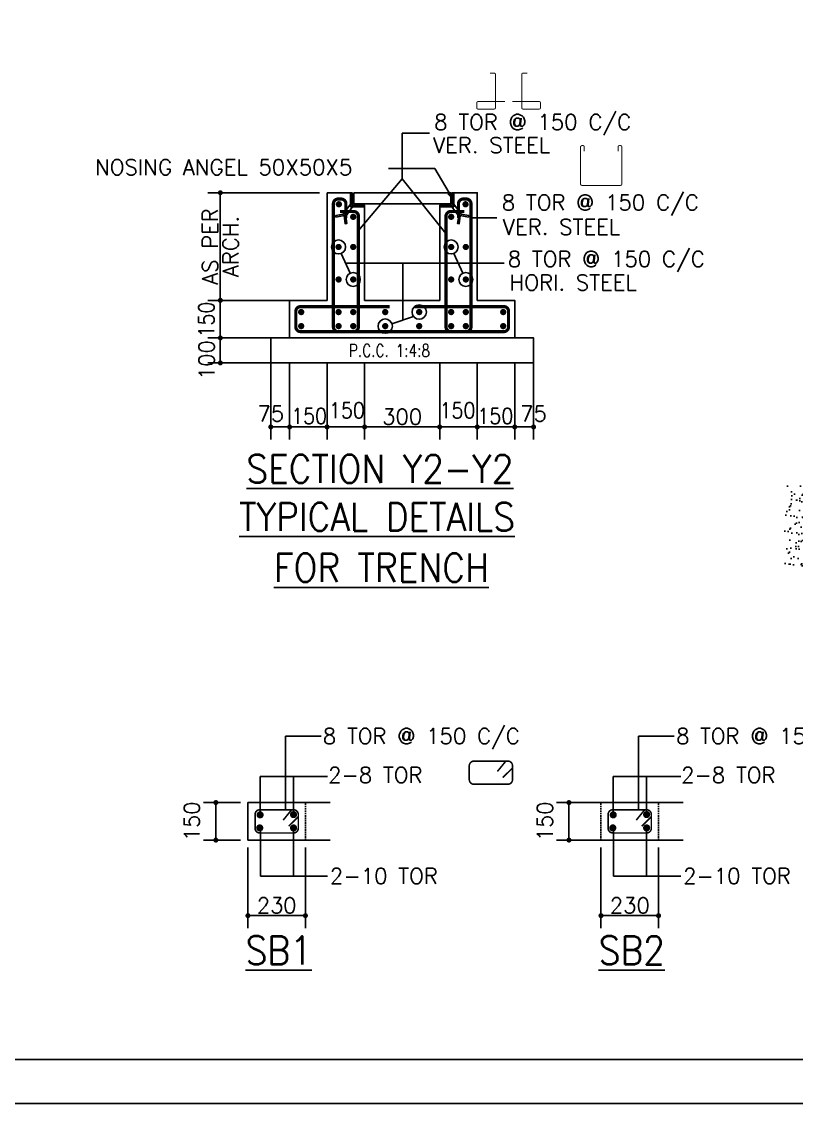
# Model space of a CAD drawing. Extents: x -200722 to 834823, y -494970 to 88783.
# Drawn here: x 295228 to 307613, y -349087 to -331793 of the extents above; entities that cross this region are included whole.
import ezdxf

# ---------------------------------------------------------------- set-up
doc = ezdxf.new("R2010")
doc.units = 0
doc.header["$LTSCALE"] = 100
doc.header["$MEASUREMENT"] = 0
doc.header["$PDMODE"] = 34
doc.linetypes.add('HIDDEN', pattern=[0.375, 0.25, -0.125])
doc.linetypes.add('HIDDEN2', pattern=[0.1875, 0.125, -0.0625])
doc.layers.get('0').update_dxf_attribs({"linetype": 'CONTINUOUS'})
doc.layers.get('DEFPOINTS').update_dxf_attribs({"linetype": 'CONTINUOUS'})
for name, color, linetype in [('5', 4, 'CONTINUOUS'), ('ARO', 7, 'CONTINUOUS'), ('B_NO', 3, 'CONTINUOUS'), ('BEAM', 4, 'CONTINUOUS'), ('BEAMS', 4, 'HIDDEN2'), ('HATCH WALL', 8, 'CONTINUOUS'), ('STEEL', 6, 'CONTINUOUS'), ('TEXT', 2, 'CONTINUOUS')]:
    doc.layers.add(name, color=color, linetype=linetype)
doc.layers.add('9_TITLE TEXT', color=7, linetype='CONTINUOUS', lineweight=20)
doc.styles.add('ROMANS', font='romans.shx')
doc.styles.get("Standard").update_dxf_attribs({"font": 'simplex.shx'})
doc.dimstyles.new('02 sk', dxfattribs={"dimtxt": 200, "dimasz": 100, "dimexe": 100, "dimexo": 50, "dimgap": 50, "dimtad": 1, "dimdec": 0, "dimzin": 0, "dimdsep": 46, "dimtxsty": 'Standard', "dimblk": 'DOT', "dimcen": 0.09, "dimclrt": 3, "dimadec": 0, "dimazin": 0, "dimtfac": 1, "dimtdec": 0, "dimtofl": 0, "dimtmove": 0, "dimatfit": 3, "dimldrblk": 'DOT', "dimfxl": 1, "dimtolj": 1, "dimtzin": 0, "dimarcsym": 1})
doc.dimstyles.new('STANDARD$0', dxfattribs={"dimtxt": 2.5, "dimasz": 2.5, "dimexe": 2, "dimexo": 0.7, "dimgap": 0.9, "dimtad": 1, "dimdec": 0, "dimdsep": 46, "dimtxsty": 'ROMANS', "dimcen": 0.09, "dimclrd": 4, "dimclre": 4, "dimclrt": 3, "dimadec": 0, "dimazin": 0, "dimtfac": 1, "dimtdec": 0, "dimtmove": 0, "dimatfit": 3, "dimfxl": 1, "dimtolj": 1, "dimtzin": 0, "dimarcsym": 0})

# ---------------------------------------------------------------- blocks, each defined once
blk = doc.blocks.new('DOT')
at = {"color": 0, "linetype": 'ByBlock'}
blk.add_line((-0.5, 0), (-1, 0), dxfattribs=at)
at = {"color": 0, "linetype": 'ByBlock', "const_width": 0.5}
blk.add_lwpolyline([(-0.25, 0, 1), (0.25, 0, 1)], format="xyb", close=True, dxfattribs=at)
blk = doc.blocks.new('*D1417')
at = {"layer": 'BEAM', "color": 0, "lineweight": -2, "transparency": 16777216}
for p, q in [((304369, -344278), (303777, -344278)), ((303977, -344798), (303977, -344358)), ((304369, -344878), (303777, -344878))]:
    blk.add_line(p, q, dxfattribs=at)
at = {"layer": 'DEFPOINTS', "color": 0, "lineweight": -3, "transparency": 16777216}
for p in [(303977, -344278), (304489, -344278), (304489, -344878)]:
    blk.add_point(p, dxfattribs=at)
at = {"layer": 'BEAM', "color": 0, "lineweight": -2, "transparency": 16777216, "xscale": 80, "yscale": 80, "zscale": 80}
for p, rotation in [((303977, -344278), 90), ((303977, -344878), 270)]:
    blk.add_blockref('DOT', p, dxfattribs=dict(at, rotation=rotation))
at = {"layer": 'BEAM', "color": 0, "transparency": 16777216, "insert": (303593, -344578), "char_height": 248, "attachment_point": 5, "rotation": 90}
blk.add_mtext('\\A1;150', dxfattribs=at)
blk = doc.blocks.new('_DOT')
at = {"color": 0, "linetype": 'ByBlock'}
blk.add_line((-0.5, 0), (-1, 0), dxfattribs=at)
at = {"color": 0, "linetype": 'ByBlock', "const_width": 0.5}
blk.add_lwpolyline([(-0.25, 0, 1), (0.25, 0, 1)], format="xyb", close=True, dxfattribs=at)
blk = doc.blocks.new('*D1418')
at = {"layer": 'BEAM', "color": 0, "lineweight": -2, "transparency": 16777216}
for p, q in [((304489, -344998), (304489, -346286)), ((305409, -344998), (305409, -346286)), ((304569, -346086), (305329, -346086))]:
    blk.add_line(p, q, dxfattribs=at)
at = {"layer": 'DEFPOINTS', "color": 0, "lineweight": -3, "transparency": 16777216}
for p in [(304489, -344878), (305409, -344878), (305409, -346086)]:
    blk.add_point(p, dxfattribs=at)
at = {"layer": 'BEAM', "color": 0, "lineweight": -2, "transparency": 16777216, "xscale": 80, "yscale": 80, "zscale": 80, "rotation": 180}
blk.add_blockref('DOT', (304489, -346086), dxfattribs=at)
at = {"layer": 'BEAM', "color": 0, "lineweight": -2, "transparency": 16777216, "xscale": 80, "yscale": 80, "zscale": 80}
blk.add_blockref('DOT', (305409, -346086), dxfattribs=at)
at = {"layer": 'BEAM', "color": 0, "transparency": 16777216, "insert": (304949, -345922), "char_height": 248, "attachment_point": 5}
blk.add_mtext('\\A1;230', dxfattribs=at)
blk = doc.blocks.new('*D1691')
at = {"layer": 'BEAM', "color": 0, "lineweight": -2, "transparency": 16777216}
for p, q in [((303111, -337369), (303111, -338473)), ((303411, -337369), (303411, -338473)), ((303331, -338273), (303191, -338273))]:
    blk.add_line(p, q, dxfattribs=at)
at = {"layer": 'DEFPOINTS', "color": 0, "lineweight": -3, "transparency": 16777216}
for p in [(303111, -337249), (303411, -337249), (303111, -338273)]:
    blk.add_point(p, dxfattribs=at)
at = {"layer": 'BEAM', "color": 0, "lineweight": -2, "transparency": 16777216, "xscale": 80, "yscale": 80, "zscale": 80, "rotation": 180}
blk.add_blockref('DOT', (303111, -338273), dxfattribs=at)
at = {"layer": 'BEAM', "color": 0, "lineweight": -2, "transparency": 16777216, "xscale": 80, "yscale": 80, "zscale": 80}
blk.add_blockref('DOT', (303411, -338273), dxfattribs=at)
at = {"layer": 'BEAM', "color": 0, "transparency": 16777216, "insert": (303411, -338060), "char_height": 248, "attachment_point": 5}
blk.add_mtext('\\A1;75', dxfattribs=at)
blk = doc.blocks.new('*D1692')
at = {"layer": 'BEAM', "color": 0, "lineweight": -2, "transparency": 16777216}
for p, q in [((302511, -337369), (302511, -338473)), ((303111, -337369), (303111, -338473)), ((302591, -338273), (303031, -338273))]:
    blk.add_line(p, q, dxfattribs=at)
at = {"layer": 'DEFPOINTS', "color": 0, "lineweight": -3, "transparency": 16777216}
for p in [(302511, -337249), (303111, -337249), (303111, -338273)]:
    blk.add_point(p, dxfattribs=at)
at = {"layer": 'BEAM', "color": 0, "lineweight": -2, "transparency": 16777216, "xscale": 80, "yscale": 80, "zscale": 80, "rotation": 180}
blk.add_blockref('DOT', (302511, -338273), dxfattribs=at)
at = {"layer": 'BEAM', "color": 0, "lineweight": -2, "transparency": 16777216, "xscale": 80, "yscale": 80, "zscale": 80}
blk.add_blockref('DOT', (303111, -338273), dxfattribs=at)
at = {"layer": 'BEAM', "color": 0, "transparency": 16777216, "insert": (302800, -338098), "char_height": 248, "attachment_point": 5}
blk.add_mtext('\\A1;{\\W0.9;150}', dxfattribs=at)
blk = doc.blocks.new('*D1693')
at = {"layer": 'BEAM', "color": 0, "lineweight": -2, "transparency": 16777216}
for p, q in [((301911, -337369), (301911, -338473)), ((302511, -337369), (302511, -338473)), ((301991, -338273), (302431, -338273))]:
    blk.add_line(p, q, dxfattribs=at)
at = {"layer": 'DEFPOINTS', "color": 0, "lineweight": -3, "transparency": 16777216}
for p in [(301911, -337249), (302511, -337249), (302511, -338273)]:
    blk.add_point(p, dxfattribs=at)
at = {"layer": 'BEAM', "color": 0, "lineweight": -2, "transparency": 16777216, "xscale": 80, "yscale": 80, "zscale": 80, "rotation": 180}
blk.add_blockref('DOT', (301911, -338273), dxfattribs=at)
at = {"layer": 'BEAM', "color": 0, "lineweight": -2, "transparency": 16777216, "xscale": 80, "yscale": 80, "zscale": 80}
blk.add_blockref('DOT', (302511, -338273), dxfattribs=at)
at = {"layer": 'BEAM', "color": 0, "transparency": 16777216, "insert": (302195, -338007), "char_height": 248, "attachment_point": 5}
blk.add_mtext('\\A1;{\\W0.9;150}', dxfattribs=at)
blk = doc.blocks.new('*D1694')
at = {"layer": 'BEAM', "color": 0, "lineweight": -2, "transparency": 16777216}
for p, q in [((300711, -337369), (300711, -338473)), ((301911, -337369), (301911, -338473)), ((300791, -338273), (301831, -338273))]:
    blk.add_line(p, q, dxfattribs=at)
at = {"layer": 'DEFPOINTS', "color": 0, "lineweight": -3, "transparency": 16777216}
for p in [(300711, -337249), (301911, -337249), (301911, -338273)]:
    blk.add_point(p, dxfattribs=at)
at = {"layer": 'BEAM', "color": 0, "lineweight": -2, "transparency": 16777216, "xscale": 80, "yscale": 80, "zscale": 80, "rotation": 180}
blk.add_blockref('DOT', (300711, -338273), dxfattribs=at)
at = {"layer": 'BEAM', "color": 0, "lineweight": -2, "transparency": 16777216, "xscale": 80, "yscale": 80, "zscale": 80}
blk.add_blockref('DOT', (301911, -338273), dxfattribs=at)
at = {"layer": 'BEAM', "color": 0, "transparency": 16777216, "insert": (301311, -338109), "char_height": 248, "attachment_point": 5}
blk.add_mtext('\\A1;300', dxfattribs=at)
blk = doc.blocks.new('*D1695')
at = {"layer": 'BEAM', "color": 0, "lineweight": -2, "transparency": 16777216}
for p, q in [((299211, -337369), (299211, -338473)), ((299511, -337369), (299511, -338473)), ((299291, -338273), (299431, -338273))]:
    blk.add_line(p, q, dxfattribs=at)
at = {"layer": 'DEFPOINTS', "color": 0, "lineweight": -3, "transparency": 16777216}
for p in [(299211, -337249), (299511, -337249), (299511, -338273)]:
    blk.add_point(p, dxfattribs=at)
at = {"layer": 'BEAM', "color": 0, "lineweight": -2, "transparency": 16777216, "xscale": 80, "yscale": 80, "zscale": 80, "rotation": 180}
blk.add_blockref('DOT', (299211, -338273), dxfattribs=at)
at = {"layer": 'BEAM', "color": 0, "lineweight": -2, "transparency": 16777216, "xscale": 80, "yscale": 80, "zscale": 80}
blk.add_blockref('DOT', (299511, -338273), dxfattribs=at)
at = {"layer": 'BEAM', "color": 0, "transparency": 16777216, "insert": (299211, -338060), "char_height": 248, "attachment_point": 5}
blk.add_mtext('\\A1;75', dxfattribs=at)
blk = doc.blocks.new('*D1696')
at = {"layer": 'BEAM', "color": 0, "lineweight": -2, "transparency": 16777216}
for p, q in [((299091, -336849), (298204, -336849)), ((298404, -337169), (298404, -336929)), ((299091, -337249), (298204, -337249))]:
    blk.add_line(p, q, dxfattribs=at)
at = {"layer": 'DEFPOINTS', "color": 0, "lineweight": -3, "transparency": 16777216}
for p in [(298404, -336849), (299211, -336849), (299211, -337249)]:
    blk.add_point(p, dxfattribs=at)
at = {"layer": 'BEAM', "color": 0, "lineweight": -2, "transparency": 16777216, "xscale": 80, "yscale": 80, "zscale": 80}
for p, rotation in [((298404, -336849), 90), ((298404, -337249), 270)]:
    blk.add_blockref('DOT', p, dxfattribs=dict(at, rotation=rotation))
at = {"layer": 'BEAM', "color": 0, "transparency": 16777216, "insert": (298185, -337203), "char_height": 248, "attachment_point": 5, "rotation": 90}
blk.add_mtext('\\A1;100', dxfattribs=at)
blk = doc.blocks.new('*D1697')
at = {"layer": 'BEAM', "color": 0, "lineweight": -2, "transparency": 16777216}
for p, q in [((299391, -336249), (298204, -336249)), ((298404, -336769), (298404, -336329)), ((299391, -336849), (298204, -336849))]:
    blk.add_line(p, q, dxfattribs=at)
at = {"layer": 'DEFPOINTS', "color": 0, "lineweight": -3, "transparency": 16777216}
for p in [(298404, -336249), (299511, -336249), (299511, -336849)]:
    blk.add_point(p, dxfattribs=at)
at = {"layer": 'BEAM', "color": 0, "lineweight": -2, "transparency": 16777216, "xscale": 80, "yscale": 80, "zscale": 80}
for p, rotation in [((298404, -336249), 90), ((298404, -336849), 270)]:
    blk.add_blockref('DOT', p, dxfattribs=dict(at, rotation=rotation))
at = {"layer": 'BEAM', "color": 0, "transparency": 16777216, "insert": (298181, -336556), "char_height": 248, "attachment_point": 5, "rotation": 90}
blk.add_mtext('\\A1;{\\W0.9;150}', dxfattribs=at)
blk = doc.blocks.new('*D1698')
at = {"layer": 'BEAM', "color": 0, "lineweight": -2, "transparency": 16777216}
for p, q in [((299391, -334529), (298204, -334529)), ((298404, -336169), (298404, -334609)), ((299391, -336249), (298204, -336249))]:
    blk.add_line(p, q, dxfattribs=at)
at = {"layer": 'DEFPOINTS', "color": 0, "lineweight": -3, "transparency": 16777216}
for p in [(298404, -334529), (299511, -334529), (299511, -336249)]:
    blk.add_point(p, dxfattribs=at)
at = {"layer": 'BEAM', "color": 0, "lineweight": -2, "transparency": 16777216, "xscale": 80, "yscale": 80, "zscale": 80}
for p, rotation in [((298404, -334529), 90), ((298404, -336249), 270)]:
    blk.add_blockref('DOT', p, dxfattribs=dict(at, rotation=rotation))
at = {"layer": 'BEAM', "color": 0, "transparency": 16777216, "char_height": 248, "attachment_point": 5, "rotation": 90}
for s, insert in [('\\A1;AS PER ', (298240, -335389)), ('\\A1;ARCH.', (298568, -335389))]:
    blk.add_mtext(s, dxfattribs=dict(at, insert=insert))
blk = doc.blocks.new('*D1699')
at = {"layer": 'BEAM', "color": 0, "lineweight": -2, "transparency": 16777216}
for p, q in [((299511, -337369), (299511, -338473)), ((300111, -337369), (300111, -338473)), ((300031, -338273), (299591, -338273))]:
    blk.add_line(p, q, dxfattribs=at)
at = {"layer": 'DEFPOINTS', "color": 0, "lineweight": -3, "transparency": 16777216}
for p in [(299511, -337249), (300111, -337249), (299511, -338273)]:
    blk.add_point(p, dxfattribs=at)
at = {"layer": 'BEAM', "color": 0, "lineweight": -2, "transparency": 16777216, "xscale": 80, "yscale": 80, "zscale": 80, "rotation": 180}
blk.add_blockref('DOT', (299511, -338273), dxfattribs=at)
at = {"layer": 'BEAM', "color": 0, "lineweight": -2, "transparency": 16777216, "xscale": 80, "yscale": 80, "zscale": 80}
blk.add_blockref('DOT', (300111, -338273), dxfattribs=at)
at = {"layer": 'BEAM', "color": 0, "transparency": 16777216, "insert": (299823, -338098), "char_height": 248, "attachment_point": 5}
blk.add_mtext('\\A1;{\\W0.9;150}', dxfattribs=at)
blk = doc.blocks.new('*D1700')
at = {"layer": 'BEAM', "color": 0, "lineweight": -2, "transparency": 16777216}
for p, q in [((300111, -337369), (300111, -338473)), ((300711, -337369), (300711, -338473)), ((300631, -338273), (300191, -338273))]:
    blk.add_line(p, q, dxfattribs=at)
at = {"layer": 'DEFPOINTS', "color": 0, "lineweight": -3, "transparency": 16777216}
for p in [(300111, -337249), (300711, -337249), (300111, -338273)]:
    blk.add_point(p, dxfattribs=at)
at = {"layer": 'BEAM', "color": 0, "lineweight": -2, "transparency": 16777216, "xscale": 80, "yscale": 80, "zscale": 80, "rotation": 180}
blk.add_blockref('DOT', (300111, -338273), dxfattribs=at)
at = {"layer": 'BEAM', "color": 0, "lineweight": -2, "transparency": 16777216, "xscale": 80, "yscale": 80, "zscale": 80}
blk.add_blockref('DOT', (300711, -338273), dxfattribs=at)
at = {"layer": 'BEAM', "color": 0, "transparency": 16777216, "insert": (300428, -338007), "char_height": 248, "attachment_point": 5}
blk.add_mtext('\\A1;{\\W0.9;150}', dxfattribs=at)
blk = doc.blocks.new('*D2095')
at = {"layer": 'BEAM', "color": 0, "lineweight": -2, "transparency": 16777216}
for p, q in [((298725, -344278), (298133, -344278)), ((298333, -344798), (298333, -344358)), ((298725, -344878), (298133, -344878))]:
    blk.add_line(p, q, dxfattribs=at)
at = {"layer": 'DEFPOINTS', "color": 0, "lineweight": -3, "transparency": 16777216}
for p in [(298333, -344278), (298845, -344278), (298845, -344878)]:
    blk.add_point(p, dxfattribs=at)
at = {"layer": 'BEAM', "color": 0, "lineweight": -2, "transparency": 16777216, "xscale": 80, "yscale": 80, "zscale": 80}
for p, rotation in [((298333, -344278), 90), ((298333, -344878), 270)]:
    blk.add_blockref('DOT', p, dxfattribs=dict(at, rotation=rotation))
at = {"layer": 'BEAM', "color": 0, "transparency": 16777216, "insert": (297949, -344578), "char_height": 248, "attachment_point": 5, "rotation": 90}
blk.add_mtext('\\A1;150', dxfattribs=at)
blk = doc.blocks.new('*D2096')
at = {"layer": 'BEAM', "color": 0, "lineweight": -2, "transparency": 16777216}
for p, q in [((298845, -344998), (298845, -346286)), ((299765, -344998), (299765, -346286)), ((298925, -346086), (299685, -346086))]:
    blk.add_line(p, q, dxfattribs=at)
at = {"layer": 'DEFPOINTS', "color": 0, "lineweight": -3, "transparency": 16777216}
for p in [(298845, -344878), (299765, -344878), (299765, -346086)]:
    blk.add_point(p, dxfattribs=at)
at = {"layer": 'BEAM', "color": 0, "lineweight": -2, "transparency": 16777216, "xscale": 80, "yscale": 80, "zscale": 80, "rotation": 180}
blk.add_blockref('DOT', (298845, -346086), dxfattribs=at)
at = {"layer": 'BEAM', "color": 0, "lineweight": -2, "transparency": 16777216, "xscale": 80, "yscale": 80, "zscale": 80}
blk.add_blockref('DOT', (299765, -346086), dxfattribs=at)
at = {"layer": 'BEAM', "color": 0, "transparency": 16777216, "insert": (299305, -345922), "char_height": 248, "attachment_point": 5}
blk.add_mtext('\\A1;230', dxfattribs=at)

msp = doc.modelspace()

# ---------------------------------------------------------------- hatches: boundary and pattern name
at = {"layer": 'HATCH WALL', "lineweight": -3, "true_color": 0x000000}
h = msp.add_hatch(dxfattribs=at)
h.set_pattern_fill('AR-SAND', color=18, scale=100, style=0)
h.set_pattern_definition([(142.5, (658155.86, 72684.1), (6.299336, 192.682377), [0, -152, 0, -170, 0, -162.5]), (172.5, (658155.86, 72684.1), (-176.97767, 282.21461), [0, -82, 0, -137, 0, -52.5]), (212.5, (658278.86, 72684.1), (-311.414186, 0.565905), [0, -50, 0, -180, 0, -235]), (222.5, (658278.86, 72684.1), (-300.61266, 87.76756), [0, -25, 0, -118, 0, -135])])
h.paths.add_polyline_path([(307429.5, -339212.5), (309902.1, -339212.5), (309902.1, -340499.9), (307429.5, -340499.9)])

# ---------------------------------------------------------------- linework, layer by layer
at = {"color": 3, "linetype": 'Continuous'}
msp.add_line((299211.4, -337248.7), (303411.4, -337248.7), dxfattribs=at)
at = {"color": 18, "ltscale": 0.4, "true_color": 0x000000}
msp.add_lwpolyline([(222672.7, -265926.9), (222672.7, -349086.9), (340412.7, -349086.9), (340412.7, -265926.9)], close=True, dxfattribs=at)
at = {"color": 18, "true_color": 0x000000}
msp.add_lwpolyline([(223372.7, -348386.9), (339712.7, -348386.9), (339712.7, -266626.9), (223372.7, -266626.9)], close=True, dxfattribs=at)
at = {"color": 8, "linetype": 'Continuous'}
msp.add_lwpolyline([(300536.4, -334528.7), (302086.4, -334528.7), (302086.4, -334703.7), (300536.4, -334703.7)], close=True, dxfattribs=at)
at = {"color": 3, "linetype": 'Continuous', "const_width": 50}
for points in [[(300323.9, -334712.2, -1), (300273.9, -334712.2, -1)], [(302299, -334712.2, 1), (302349, -334712.2, 1)], [(300553.5, -334913.9, -1), (300503.5, -334913.9, -1)], [(302069.3, -334913.9, 1), (302119.3, -334913.9, 1)], [(300269.3, -335395.3, 1), (300319.3, -335395.3, 1)], [(300553.5, -335395.3, -1), (300503.5, -335395.3, -1)], [(302069.3, -335395.3, 1), (302119.3, -335395.3, 1)], [(302353.5, -335395.3, -1), (302303.5, -335395.3, -1)], [(300269.3, -335915.2, 1), (300319.3, -335915.2, 1)], [(300553.5, -335915.2, -1), (300503.5, -335915.2, -1)], [(302069.3, -335915.2, 1), (302119.3, -335915.2, 1)], [(302353.5, -335915.2, -1), (302303.5, -335915.2, -1)], [(299671.7, -336436.3, 1), (299721.7, -336436.3, 1)], [(300269.3, -336436.3, 1), (300319.3, -336436.3, 1)], [(300553.5, -336436.3, -1), (300503.5, -336436.3, -1)], [(301014.8, -336436.3, 1), (301064.8, -336436.3, 1)], [(301608.1, -336436.3, -1), (301558.1, -336436.3, -1)], [(302069.3, -336436.3, 1), (302119.3, -336436.3, 1)], [(302353.5, -336436.3, -1), (302303.5, -336436.3, -1)], [(302951.1, -336436.3, -1), (302901.1, -336436.3, -1)], [(299671.7, -336661, -1), (299721.7, -336661, -1)], [(300269.3, -336661, -1), (300319.3, -336661, -1)], [(300553.5, -336661, 1), (300503.5, -336661, 1)], [(301014.8, -336661, -1), (301064.8, -336661, -1)], [(301608.1, -336661, 1), (301558.1, -336661, 1)], [(302069.3, -336661, -1), (302119.3, -336661, -1)], [(302353.5, -336661, 1), (302303.5, -336661, 1)], [(302951.1, -336661, 1), (302901.1, -336661, 1)]]:
    msp.add_lwpolyline(points, format="xyb", close=True, dxfattribs=at)
at = {"layer": '5', "color": 18, "linetype": 'Continuous', "true_color": 0x000000}
for p, q in [((300111.4, -336248.7), (300111.4, -334528.7)), ((300711.4, -336248.7), (300711.4, -334728.7)), ((301911.4, -336248.7), (301911.4, -334728.7)), ((299511.4, -336848.7), (299511.4, -336248.7)), ((299511.4, -336248.7), (300111.4, -336248.7)), ((300711.4, -336248.7), (301911.4, -336248.7)), ((299511.4, -336848.7), (303411.4, -336848.7))]:
    msp.add_line(p, q, dxfattribs=at)
for points in [[(300111.4, -334528.7), (300511.4, -334528.7), (300511.4, -334728.7), (300711.4, -334728.7)], [(302511.4, -336248.7), (302511.4, -334528.7), (302111.4, -334528.7), (302111.4, -334728.7), (301911.4, -334728.7)], [(303111.4, -336848.7), (303111.4, -336248.7), (302511.4, -336248.7)]]:
    msp.add_lwpolyline(points, dxfattribs=at)
msp.add_lwpolyline([(299211.4, -336848.7), (303411.4, -336848.7), (303411.4, -337248.7), (299211.4, -337248.7)], close=True, dxfattribs=at)
at = {"layer": '9_TITLE TEXT', "color": 18, "true_color": 0x000000}
msp.add_lwpolyline([(339712.7, -266626.9), (223372.7, -266626.9), (223372.7, -348386.9), (339712.7, -348386.9)], dxfattribs=at)
at = {"layer": 'BEAM', "color": 18, "true_color": 0x000000}
for p, q in [((299988.3, -334528.7), (298604, -334528.7)), ((299511.4, -336248.7), (298604, -336248.7)), ((299211.4, -336848.7), (298604, -336848.7)), ((298604, -337248.7), (299211.4, -337248.7)), ((299211.4, -338072.8), (299211.4, -337248.7)), ((299511.4, -338072.8), (299511.4, -337248.7)), ((300111.4, -338072.8), (300111.4, -337248.7)), ((300711.4, -338072.8), (300711.4, -337248.7)), ((301911.4, -338072.8), (301911.4, -337248.7)), ((302511.4, -338072.8), (302511.4, -337248.7)), ((303111.4, -338072.8), (303111.4, -337248.7)), ((303411.4, -338072.8), (303411.4, -337248.7)), ((298844.7, -344278.4), (299764.7, -344278.4)), ((298844.7, -344878.4), (298844.7, -344278.4)), ((299764.7, -344278.4), (300159.7, -344278.4)), ((304094, -344278.4), (304489, -344278.4)), ((304489, -344278.4), (305409, -344278.4)), ((305409, -344278.4), (305804, -344278.4)), ((298844.7, -344878.4), (299764.7, -344878.4)), ((299764.7, -344878.4), (300159.7, -344878.4)), ((304094, -344878.4), (304489, -344878.4)), ((304489, -344878.4), (305409, -344878.4)), ((305409, -344878.4), (305804, -344878.4))]:
    msp.add_line(p, q, dxfattribs=at)
at = {"layer": 'BEAM', "color": 8, "linetype": 'HIDDEN'}
for p, q in [((299764.7, -344878.4), (299764.7, -344278.4)), ((304489, -344878.4), (304489, -344278.4)), ((305409, -344878.4), (305409, -344278.4))]:
    msp.add_line(p, q, dxfattribs=at)
at = {"layer": 'BEAMS', "color": 1, "linetype": 'ByBlock'}
for points in [[(300487.4, -334528.7), (300511.4, -334528.7), (300511.4, -334728.7), (300711.4, -334728.7), (300711.4, -334752.7), (300487.4, -334752.7), (300487.4, -334528.7)], [(302135.4, -334528.7), (302111.4, -334528.7), (302111.4, -334728.7), (301911.4, -334728.7), (301911.4, -334752.7), (302135.4, -334752.7), (302135.4, -334528.7)]]:
    msp.add_lwpolyline(points, dxfattribs=at)
at = {"layer": 'BEAMS', "color": 18, "linetype": 'ByBlock', "true_color": 0x000000}
for points in [[(300487.4, -334711), (300369.4, -334873), (300248.7, -334893.9), (300252.8, -334917.5), (300383.1, -334894.9), (300401.5, -335025.8), (300425.3, -335022.5), (300408.2, -334901.2), (300516.4, -334752.7)], [(302135.4, -334711), (302253.5, -334873), (302374.1, -334893.9), (302370, -334917.5), (302239.8, -334894.9), (302221.3, -335025.8), (302197.6, -335022.5), (302214.7, -334901.2), (302106.4, -334752.7)]]:
    msp.add_lwpolyline(points, dxfattribs=at)
at = {"layer": 'STEEL', "color": 18, "true_color": 0x000000}
for points, const_width in [([(302714.8, -332614.6), (302780.3, -332614.6, -0.4142136), (302802.8, -332637.1), (302802.8, -333168.1, -0.4142136), (302780.3, -333190.6), (302525.3, -333190.6, -0.4142136), (302502.8, -333168.1), (302502.8, -333093.1, -0.4142136), (302525.3, -333070.6), (302952.8, -333070.6)], 15.2), ([(303310.7, -332614.6), (303245.3, -332614.6, 0.4142136), (303222.8, -332637.1), (303222.8, -333168.1, 0.4142136), (303245.3, -333190.6), (303500.3, -333190.6, 0.4142136), (303522.8, -333168.1), (303522.8, -333093.1, 0.4142136), (303500.3, -333070.6), (303072.8, -333070.6)], 15.2), ([(304222.7, -333865.4), (304222.7, -333797.5, 0.4142136), (304200.2, -333775), (304185.2, -333775, 0.4142136), (304162.7, -333797.5), (304162.7, -334388.5, 0.4142136), (304185.2, -334411), (304800.2, -334411, 0.4142136), (304822.7, -334388.5), (304822.7, -333797.5, 0.4142136), (304800.2, -333775), (304785.2, -333775, 0.4142136), (304762.7, -333797.5), (304762.7, -333865.4)], 15.2), ([(300411.4, -334930), (300411.4, -334703.7, 0.4142136), (300336.4, -334628.7), (300286.4, -334628.7, 0.4142136), (300211.4, -334703.7), (300211.4, -336673.7, 0.4142136), (300286.4, -336748.7), (302336.4, -336748.7, 0.4142136), (302411.4, -336673.7), (302411.4, -334703.7, 0.4142136), (302336.4, -334628.7), (302286.4, -334628.7, 0.4142136), (302211.4, -334703.7), (302211.4, -334930)], 50.8), ([(300318.3, -334828.7), (300536.4, -334828.7, -0.4142136), (300611.4, -334903.7), (300611.4, -336673.7, -0.4142136), (300536.4, -336748.7), (299686.4, -336748.7, -0.4142136), (299611.4, -336673.7), (299611.4, -336423.7, -0.4142136), (299686.4, -336348.7), (301111.4, -336348.7)], 50.8), ([(302304.6, -334828.7), (302086.4, -334828.7, 0.4142136), (302011.4, -334903.7), (302011.4, -336673.7, 0.4142136), (302086.4, -336748.7), (302936.4, -336748.7, 0.4142136), (303011.4, -336673.7), (303011.4, -336423.7, 0.4142136), (302936.4, -336348.7), (301511.4, -336348.7)], 50.8)]:
    msp.add_lwpolyline(points, format="xyb", dxfattribs=dict(at, const_width=const_width))
for points, const_width in [([(302383.8, -343909.6), (302383.8, -343690.6, -0.4142136), (302460, -343614.4), (302999, -343614.4, -0.4142136), (303075.2, -343690.6), (303075.2, -343909.6, -0.4142136), (302999, -343985.8), (302460, -343985.8, -0.4142136)], 25.4), ([(298959, -344687.9), (298959, -344468.9, -0.4142136), (299035.2, -344392.7), (299574.2, -344392.7, -0.4142136), (299650.4, -344468.9), (299650.4, -344687.9, -0.4142136), (299574.2, -344764.1), (299035.2, -344764.1, -0.4142136)], 25.4), ([(299011.8, -344474.3, 1), (299068.9, -344474.3, 1)], 57.1), ([(299546.1, -344470.2, 1), (299603.2, -344470.2, 1)], 57.1), ([(304603.3, -344687.9), (304603.3, -344468.9, -0.4142136), (304679.5, -344392.7), (305218.5, -344392.7, -0.4142136), (305294.7, -344468.9), (305294.7, -344687.9, -0.4142136), (305218.5, -344764.1), (304679.5, -344764.1, -0.4142136)], 25.4), ([(304656.1, -344474.3, 1), (304713.2, -344474.3, 1)], 57.1), ([(305190.4, -344470.2, 1), (305247.5, -344470.2, 1)], 57.1), ([(299005.3, -344683.3, 1), (299062.5, -344683.3, 1)], 57.1), ([(299546.1, -344683.3, 1), (299603.2, -344683.3, 1)], 57.1), ([(304649.6, -344683.3, 1), (304706.8, -344683.3, 1)], 57.1), ([(305190.4, -344683.3, 1), (305247.5, -344683.3, 1)], 57.1)]:
    msp.add_lwpolyline(points, format="xyb", close=True, dxfattribs=dict(at, const_width=const_width))
at = {"layer": 'STEEL', "color": 18, "true_color": 0x000000, "const_width": 25.4}
for points in [[(302971.7, -343610.9), (302833.5, -343780.6)], [(303075.2, -343725.7), (302920.3, -343877.6)], [(299546.9, -344389.2), (299408.7, -344558.9)], [(299650.4, -344504), (299495.5, -344655.9)], [(305191.2, -344389.2), (305053, -344558.9)], [(305294.7, -344504), (305139.8, -344655.9)]]:
    msp.add_lwpolyline(points, dxfattribs=at)
at = {"layer": 'TEXT', "color": 18, "true_color": 0x000000}
for p, q in [((301311.4, -334305.9), (301311.4, -333573.6)), ((301311.4, -333573.6), (301749.3, -333573.6)), ((301311.4, -334305.9), (300611.4, -335133.9)), ((302011.4, -335182.6), (301311.4, -334305.9)), ((302411.4, -334929.5), (302822.6, -334929.5)), ((300338.1, -335498.6), (300481.9, -335813.2)), ((302138.1, -335498.6), (302281.9, -335813.2)), ((300410, -335655.9), (302939.3, -335655.9)), ((301320.1, -336564.9), (301320.1, -335655.9)), ((301492.2, -336505.9), (301148.1, -336623.9)), ((299444.7, -344392.7), (299444.7, -343214.3)), ((299444.7, -343214.3), (300016, -343214.3)), ((305089, -344392.7), (305089, -343214.3)), ((305089, -343214.3), (305660.3, -343214.3)), ((299040.3, -343862.6), (300119.5, -343862.6)), ((299040.3, -344474.3), (299040.3, -343862.6)), ((299574.6, -344470.2), (299574.6, -343862.6)), ((304684.7, -343862.6), (305763.8, -343862.6)), ((304684.7, -344474.3), (304684.7, -343862.6)), ((305218.9, -344470.2), (305218.9, -343862.6)), ((299044.2, -344674.4), (299044.2, -345456.1)), ((299574.6, -344674.4), (299574.6, -345456.1)), ((304688.5, -344674.4), (304688.5, -345456.1)), ((305218.9, -344674.4), (305218.9, -345456.1)), ((299044.2, -345456.1), (300119.5, -345456.1)), ((304688.5, -345456.1), (305763.8, -345456.1))]:
    msp.add_line(p, q, dxfattribs=at)
for centre, radius in [((300294.3, -335395.3), 112.2), ((302094.3, -335395.3), 112.2), ((300528.5, -335915.2), 112.2), ((302328.5, -335915.2), 112.2), ((301583.1, -336436.3), 114.5), ((301039.8, -336661), 114.5)]:
    msp.add_circle(centre, radius, dxfattribs=at)

# ---------------------------------------------------------------- texts
at = {"layer": 'B_NO', "color": 18, "true_color": 0x000000, "width": 0.9}
for s, p in [('%%USECTION Y2-Y2', (298820.1, -339167.8)), ('%%UTYPICAL DETAILS', (298705.3, -339934.5)), ('%%UFOR TRENCH', (299261.6, -340748.1)), ('%%USB1', (298807.4, -346865.5)), ('%%USB2', (304451.7, -346865.5))]:
    msp.add_text(s, height=450, dxfattribs=at).set_placement(p)
at = {"layer": 'TEXT', "color": 18, "true_color": 0x000000}
for s, p in [('8 TOR @ 150 C/C', (301823.1, -333524.2)), ('VER. STEEL', (301803.8, -333893)), ('NOSING ANGEL 50X50X5 ', (296400.4, -334244.9, 0)), ('8 TOR @ 150 C/C', (302904.4, -334809.6)), ('VER. STEEL', (302921.9, -335200.7)), ('8 TOR @ 150 C/C', (303000.2, -335712.2)), ('HORI. STEEL', (303027.6, -336089.3)), ('8 TOR @ 150 C/C', (300044.2, -343340.1)), ('8 TOR @ 150 C/C', (305688.5, -343340.1)), ('2-8 TOR', (300125.7, -343963.2)), ('2-8 TOR', (305770, -343963.2)), ('2-10 TOR', (300156, -345577.1)), ('2-10 TOR', (305800.3, -345577.1))]:
    msp.add_text(s, height=250, dxfattribs=at).set_placement(p)
at = {"layer": 'TEXT', "color": 18, "true_color": 0x000000, "width": 0.8}
msp.add_text('P.C.C. 1:4:8', height=200, dxfattribs=at).set_placement((300460, -337151.7))

# ---------------------------------------------------------------- dimensions: what is measured, and where the dimension line sits
at = {"layer": 'BEAM', "color": 18, "true_color": 0x000000}
dim = msp.add_linear_dim(base=(298404, -334528.7), p1=(299511.4, -336248.7), p2=(299511.4, -334528.7), angle=90, text='AS PER \\XARCH.', dimstyle='STANDARD$0', override={"dimscale": 8, "dimtxt": 31, "dimasz": 10, "dimexe": 25, "dimexo": 15, "dimgap": 5, "dimlfac": 0.25, "dimzin": 3, "dimtxsty": 'Standard', "dimblk": 'DOT', "dimcen": 3, "dimdle": 1, "dimclrd": 0, "dimclre": 0, "dimclrt": 0, "dimtmove": 2, "dimldrblk": 'DOT', "dimtzin": 3}, dxfattribs=at)
dim.commit()
dim.dimension.update_dxf_attribs({"geometry": '*D1698', "text_midpoint": (298404, -335388.7)})
for base, p1, p2, angle, picture, middle in [((298404, -336248.7), (299511.4, -336848.7), (299511.4, -336248.7), 90, '*D1697', (298180.5, -336555.7)), ((299511.4, -338272.8), (300111.4, -337248.7), (299511.4, -337248.7), 180, '*D1699', (299822.9, -338097.9)), ((300111.4, -338272.8), (300711.4, -337248.7), (300111.4, -337248.7), 180, '*D1700', (300427.6, -338007))]:
    dim = msp.add_linear_dim(base=base, p1=p1, p2=p2, angle=angle, text='{\\W0.9;<>}', dimstyle='STANDARD$0', override={"dimscale": 8, "dimtxt": 31, "dimasz": 10, "dimexe": 25, "dimexo": 15, "dimgap": 5, "dimlfac": 0.25, "dimzin": 3, "dimtxsty": 'Standard', "dimblk": 'DOT', "dimcen": 3, "dimdle": 1, "dimclrd": 0, "dimclre": 0, "dimclrt": 0, "dimtmove": 2, "dimldrblk": 'DOT', "dimtzin": 3}, dxfattribs=at)
    dim.commit()
    dim.dimension.update_dxf_attribs({"geometry": picture, "text_midpoint": middle, "dimtype": 160})
for base, p1, p2, angle, picture, middle in [((298404, -336848.7), (299211.4, -337248.7), (299211.4, -336848.7), 90, '*D1696', (298185.3, -337202.9)), ((303111.4, -338272.8), (303411.4, -337248.7), (303111.4, -337248.7), 180, '*D1691', (303411.4, -338059.8))]:
    dim = msp.add_linear_dim(base=base, p1=p1, p2=p2, angle=angle, dimstyle='STANDARD$0', override={"dimscale": 8, "dimtxt": 31, "dimasz": 10, "dimexe": 25, "dimexo": 15, "dimgap": 5, "dimlfac": 0.25, "dimzin": 3, "dimtxsty": 'Standard', "dimblk": 'DOT', "dimcen": 3, "dimdle": 1, "dimclrd": 0, "dimclre": 0, "dimclrt": 0, "dimtmove": 2, "dimldrblk": 'DOT', "dimtzin": 3}, dxfattribs=at)
    dim.commit()
    dim.dimension.update_dxf_attribs({"geometry": picture, "text_midpoint": middle, "dimtype": 160})
dim = msp.add_linear_dim(base=(299511.4, -338272.8), p1=(299211.4, -337248.7), p2=(299511.4, -337248.7), dimstyle='STANDARD$0', override={"dimscale": 8, "dimtxt": 31, "dimasz": 10, "dimexe": 25, "dimexo": 15, "dimgap": 5, "dimlfac": 0.25, "dimzin": 3, "dimtxsty": 'Standard', "dimblk": 'DOT', "dimcen": 3, "dimdle": 1, "dimclrd": 0, "dimclre": 0, "dimclrt": 0, "dimtmove": 2, "dimldrblk": 'DOT', "dimtzin": 3}, dxfattribs=at)
dim.commit()
dim.dimension.update_dxf_attribs({"geometry": '*D1695', "text_midpoint": (299211.4, -338059.8), "dimtype": 160})
for base, p1, p2, picture, middle in [((301911.4, -338272.8), (300711.4, -337248.7), (301911.4, -337248.7), '*D1694', (301311.4, -338108.8)), ((299764.7, -346086.4), (298844.7, -344878.4), (299764.7, -344878.4), '*D2096', (299304.7, -345922.4)), ((305409, -346086.4), (304489, -344878.4), (305409, -344878.4), '*D1418', (304949, -345922.4))]:
    dim = msp.add_linear_dim(base=base, p1=p1, p2=p2, dimstyle='STANDARD$0', override={"dimscale": 8, "dimtxt": 31, "dimasz": 10, "dimexe": 25, "dimexo": 15, "dimgap": 5, "dimlfac": 0.25, "dimzin": 3, "dimtxsty": 'Standard', "dimblk": 'DOT', "dimcen": 3, "dimdle": 1, "dimclrd": 0, "dimclre": 0, "dimclrt": 0, "dimtmove": 2, "dimldrblk": 'DOT', "dimtzin": 3}, dxfattribs=at)
    dim.commit()
    dim.dimension.update_dxf_attribs({"geometry": picture, "text_midpoint": middle})
for base, p1, p2, picture, middle in [((302511.4, -338272.8), (301911.4, -337248.7), (302511.4, -337248.7), '*D1693', (302195.3, -338007)), ((303111.4, -338272.8), (302511.4, -337248.7), (303111.4, -337248.7), '*D1692', (302800, -338097.9))]:
    dim = msp.add_linear_dim(base=base, p1=p1, p2=p2, text='{\\W0.9;<>}', dimstyle='STANDARD$0', override={"dimscale": 8, "dimtxt": 31, "dimasz": 10, "dimexe": 25, "dimexo": 15, "dimgap": 5, "dimlfac": 0.25, "dimzin": 3, "dimtxsty": 'Standard', "dimblk": 'DOT', "dimcen": 3, "dimdle": 1, "dimclrd": 0, "dimclre": 0, "dimclrt": 0, "dimtmove": 2, "dimldrblk": 'DOT', "dimtzin": 3}, dxfattribs=at)
    dim.commit()
    dim.dimension.update_dxf_attribs({"geometry": picture, "text_midpoint": middle, "dimtype": 160})
for base, p1, p2, picture, middle in [((298332.6, -344278.4), (298844.7, -344878.4), (298844.7, -344278.4), '*D2095', (297948.6, -344578.4)), ((303976.9, -344278.4), (304489, -344878.4), (304489, -344278.4), '*D1417', (303592.9, -344578.4))]:
    dim = msp.add_linear_dim(base=base, p1=p1, p2=p2, angle=90, dimstyle='STANDARD$0', override={"dimscale": 8, "dimtxt": 31, "dimasz": 10, "dimexe": 25, "dimexo": 15, "dimgap": 5, "dimlfac": 0.25, "dimzin": 3, "dimtxsty": 'Standard', "dimblk": 'DOT', "dimcen": 3, "dimdle": 1, "dimclrd": 0, "dimclre": 0, "dimclrt": 0, "dimtmove": 2, "dimldrblk": 'DOT', "dimtzin": 3}, dxfattribs=at)
    dim.commit()
    dim.dimension.update_dxf_attribs({"geometry": picture, "text_midpoint": middle})

# ---------------------------------------------------------------- leaders
at = {"layer": 'ARO', "color": 18, "true_color": 0x000000}
msp.add_leader([(302114.9, -334621.3, 0), (301831.3, -334141.7, 0), (301091.4, -334141.7, 0)], dimstyle='02 sk', override={"dimasz": 100, "dimgap": 20, "dimtad": 0, "dimclrd": 256, "dimldrblk": 'Open30'}, dxfattribs=at)

doc.saveas('drawing.dxf')
